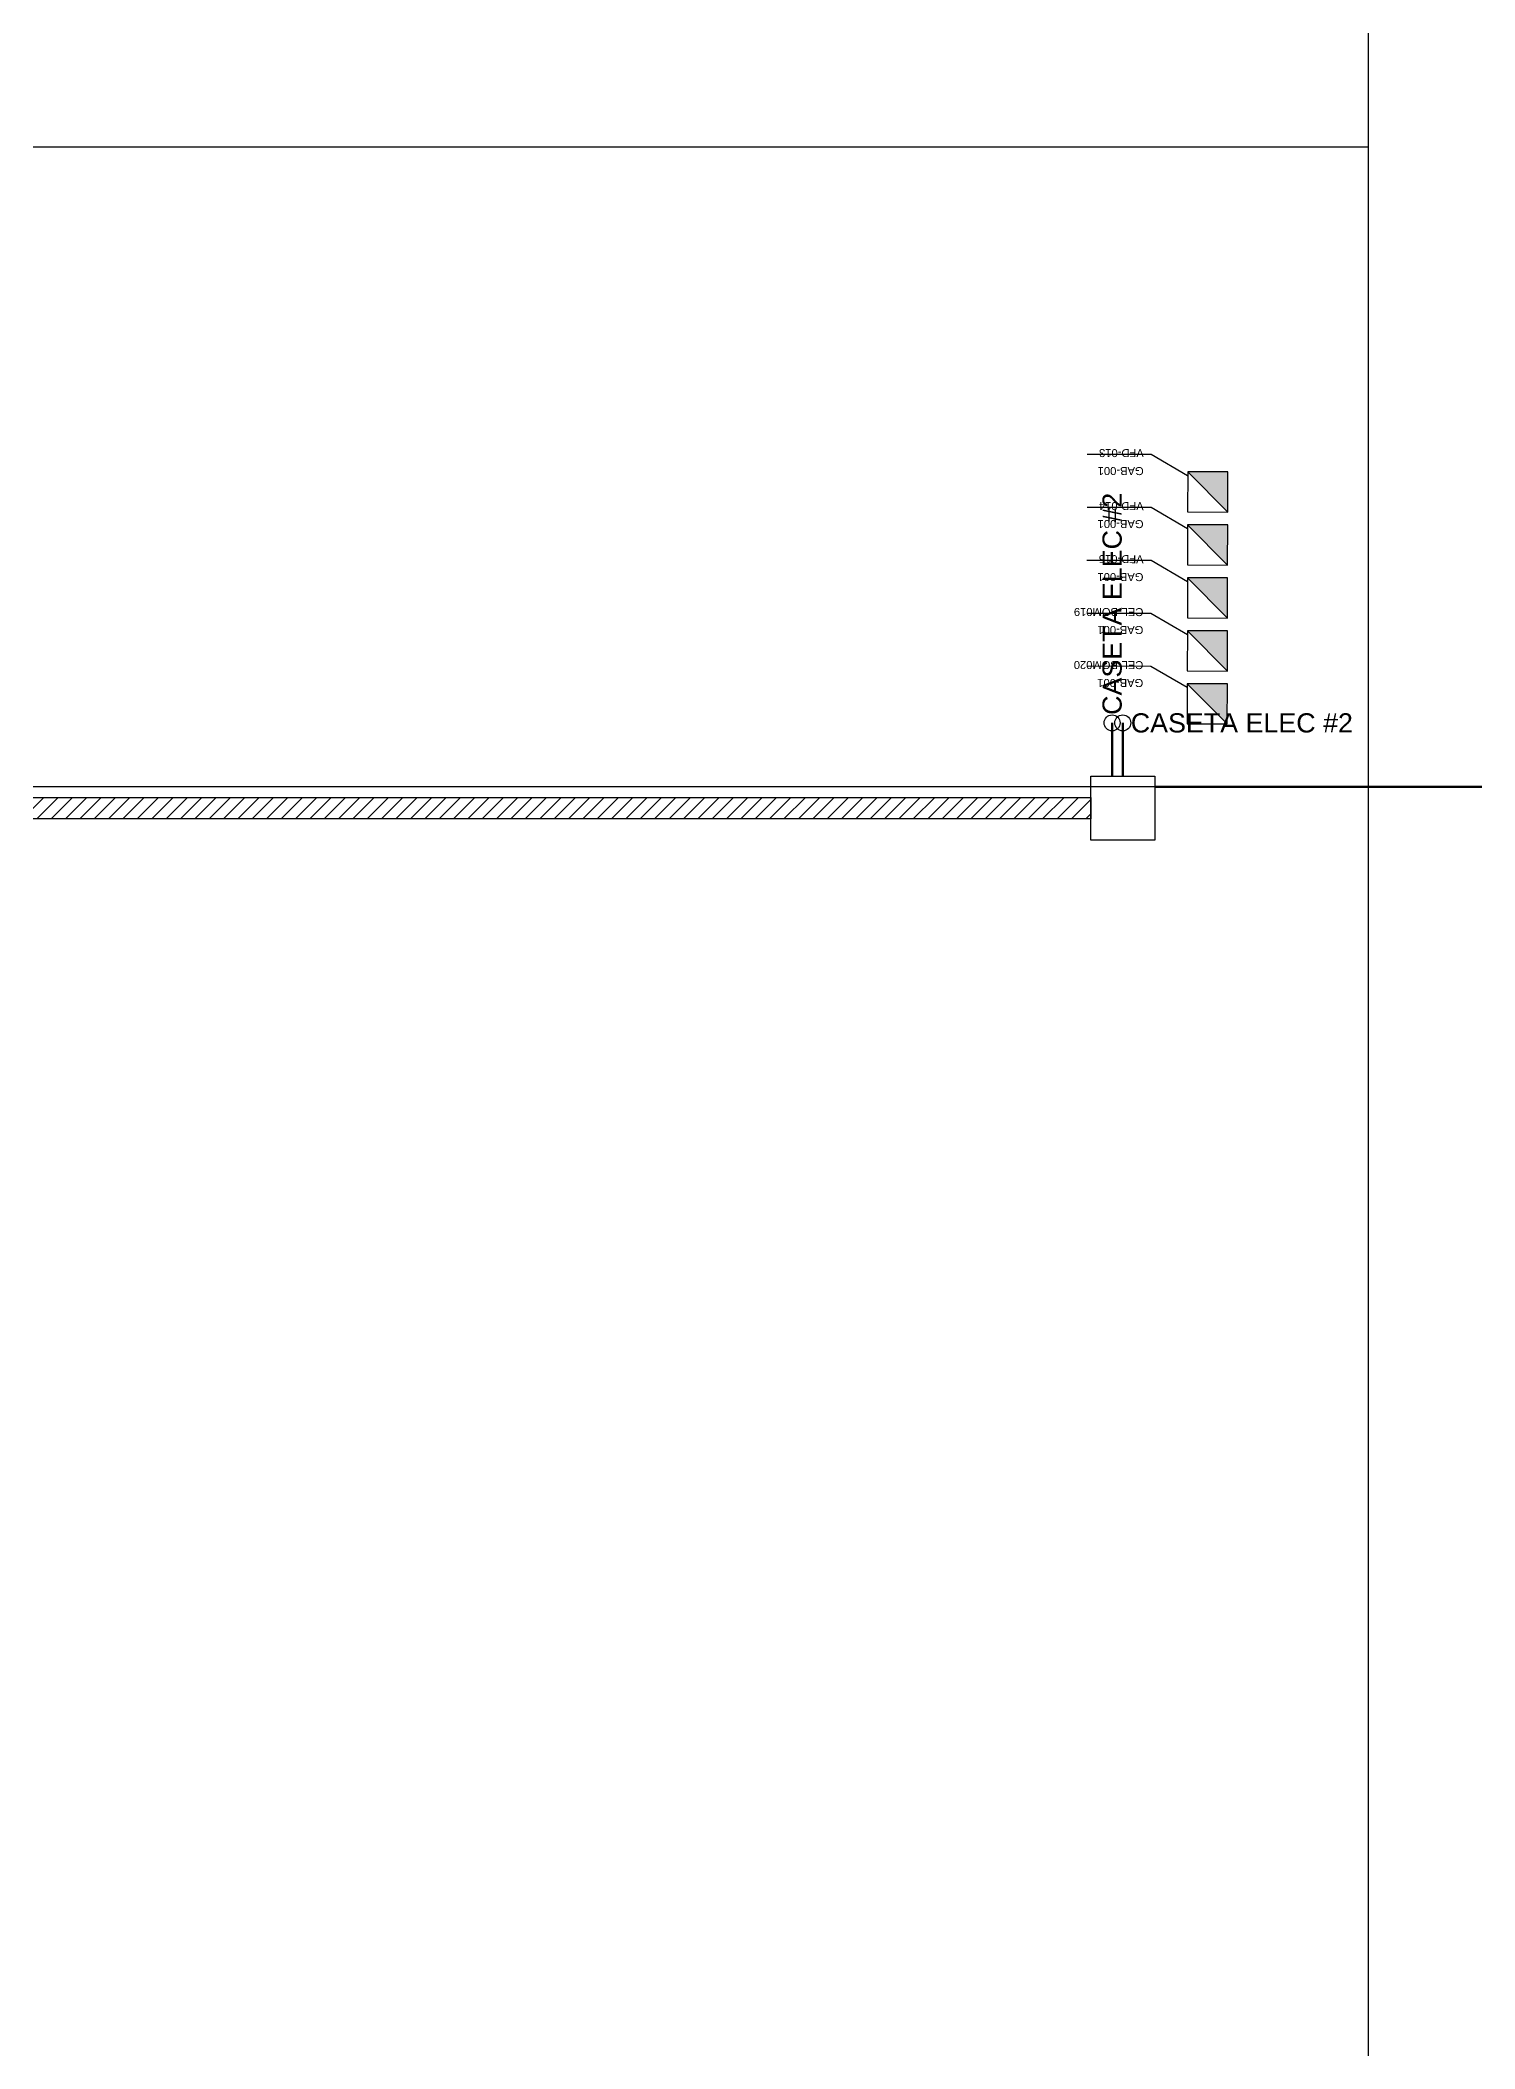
# Model space of a CAD drawing. Header units: metres. Extents: x 0 to 191, y 0 to 87.
# Drawn here: x 96.55 to 110, y 37.17 to 56 of the extents above; entities that cross this region are included whole.
import ezdxf
from ezdxf.enums import TextEntityAlignment as Align

# ---------------------------------------------------------------- set-up
doc = ezdxf.new("R2010")
doc.units = ezdxf.units.M
for name, color, linetype, lineweight, true_color in [('CANALIZACIONES', 178, 'Continuous', 25, 0x000000), ('CANALIZACIONES ... ANALOGAS', 5, 'Continuous', 50, 0x0000ff), ('CANALIZACIONES ... BANCO', 30, 'Continuous', 25, 0xff7f00), ('CANALIZACIONES ... DIGITALES', 1, 'Continuous', 50, 0xff0000), ('INST', 5, 'Continuous', 25, 0x0000ff), ('vistas', 178, 'Continuous', 25, 0x000000)]:
    doc.layers.add(name, color=color, linetype=linetype, lineweight=lineweight, true_color=true_color)
doc.styles.add('textstyle122', font='')
doc.styles.add('textstyle123', font='')
doc.styles.add('textstyle138', font='')
doc.styles.add('textstyle266', font='')
doc.styles.add('textstyle267', font='')
doc.styles.add('textstyle268', font='')
doc.styles.add('textstyle269', font='')
doc.styles.add('textstyle270', font='')
doc.styles.add('textstyle271', font='')
doc.styles.add('textstyle272', font='')
doc.styles.add('textstyle273', font='')
doc.styles.add('textstyle274', font='')
doc.styles.add('textstyle275', font='')
doc.styles.add('textstyle551', font='')
doc.styles.add('textstyle552', font='')
doc.styles.get('textstyle122').set_extended_font_data('Liberation Sans')
doc.styles.get('textstyle123').set_extended_font_data('Liberation Sans')
doc.styles.get('textstyle138').set_extended_font_data('Liberation Sans')
doc.styles.get('textstyle266').set_extended_font_data('Liberation Sans')
doc.styles.get('textstyle267').set_extended_font_data('Liberation Sans')
doc.styles.get('textstyle268').set_extended_font_data('Liberation Sans')
doc.styles.get('textstyle269').set_extended_font_data('Liberation Sans')
doc.styles.get('textstyle270').set_extended_font_data('Liberation Sans')
doc.styles.get('textstyle271').set_extended_font_data('Liberation Sans')
doc.styles.get('textstyle272').set_extended_font_data('Liberation Sans')
doc.styles.get('textstyle273').set_extended_font_data('Liberation Sans')
doc.styles.get('textstyle274').set_extended_font_data('Liberation Sans')
doc.styles.get('textstyle275').set_extended_font_data('Liberation Sans')
doc.styles.get('textstyle551').set_extended_font_data('Liberation Sans')
doc.styles.get('textstyle552').set_extended_font_data('Liberation Sans')

# ---------------------------------------------------------------- blocks, each defined once
blk = doc.blocks.new('disp')
at = {"layer": 'INST', "transparency": 33554687}
blk.add_hatch(color=256, dxfattribs=at).paths.add_polyline_path([(-0.188, -0.188), (0.188, 0.188), (-0.188, 0.188)], flags=0)
at = {"layer": 'INST'}
for p, q in [((0.188, 0.152), (0.53, 0.35)), ((0.53, 0.35), (1.13, 0.35)), ((-0.188, 0.188), (0.188, 0.188)), ((-0.188, -0.188), (-0.188, 0.188)), ((-0.188, -0.188), (0.188, 0.188)), ((0.188, 0.188), (0.188, -0.188)), ((0.188, -0.188), (-0.188, -0.188))]:
    blk.add_line(p, q, dxfattribs=at)
for tag, p, style in [('Tag_inst', (0.6, 0.4), 'textstyle122'), ('Inst_EL', (0.601, 0.232), 'textstyle123')]:
    blk.add_attdef(tag, p, '', height=0.075, dxfattribs=dict(at, style=style))
blk = doc.blocks.new('Pull')
at = {"layer": 'CANALIZACIONES ... BANCO'}
for p, q in [((-0.2, 0.2), (0.2, 0.2)), ((-0.2, -0.2), (-0.2, 0.2)), ((0.2, 0.2), (0.2, -0.2)), ((0.2, -0.2), (-0.2, -0.2))]:
    blk.add_line(p, q, dxfattribs=at)
blk = doc.blocks.new('NODO1')
at = {"layer": 'CANALIZACIONES'}
blk.add_circle((0, 0), 0.05, dxfattribs=at)
at = {"layer": 'CANALIZACIONES', "style": 'textstyle138'}
blk.add_attdef('dest', text='', height=0.12, dxfattribs=at).set_placement((0.05, 0), align=Align.MIDDLE_LEFT)

msp = doc.modelspace()

# ---------------------------------------------------------------- hatches: boundary and pattern name
at = {"layer": 'CANALIZACIONES ... BANCO', "transparency": 33554687}
h = msp.add_hatch(dxfattribs=at)
h.set_pattern_fill('ANSI31', color=256, scale=0.03, style=0, pattern_type=0)
h.paths.add_polyline_path([(106.4, 48.9), (106.4, 48.7), (86.752, 48.7), (86.752, 48.9)], flags=0)

# ---------------------------------------------------------------- linework, layer by layer
at = {"layer": 'CANALIZACIONES ... ANALOGAS'}
msp.add_line((106.7, 49.6), (106.7, 49.1), dxfattribs=at)
at = {"layer": 'CANALIZACIONES ... BANCO'}
for p, q in [((86.752, 48.9), (106.4, 48.9)), ((106.4, 48.9), (106.4, 48.7)), ((107, 48.9), (107, 48.7)), ((106.4, 48.7), (86.752, 48.7))]:
    msp.add_line(p, q, dxfattribs=at)
at = {"layer": 'CANALIZACIONES ... DIGITALES'}
for p, q in [((106.6, 49.6), (106.6, 49.1)), ((107, 49), (115.8, 49))]:
    msp.add_line(p, q, dxfattribs=at)
at = {"layer": 'vistas', "color": 16, "ltscale": 0.0001, "true_color": 0x800000}
for points in [[(69, 79), (109, 79), (109, 49), (69, 49), (69, 79)], [(69, 55), (109, 55), (109, 25), (69, 25), (69, 55)]]:
    msp.add_lwpolyline(points, dxfattribs=at)

# ---------------------------------------------------------------- block references
at = {"layer": 'CANALIZACIONES'}
ref = msp.add_blockref('NODO1', (106.6, 49.6), dxfattribs=dict(at, xscale=1.5, yscale=1.5, rotation=90))
ref.add_attrib('dest', 'CASETA ELEC #2', dxfattribs={"height": 0.18, "rotation": 90, "style": 'textstyle551'}).set_placement((106.6, 49.675), align=Align.MIDDLE_LEFT)
ref = msp.add_blockref('NODO1', (106.7, 49.6), dxfattribs=dict(at, xscale=1.5, yscale=1.5))
ref.add_attrib('dest', 'CASETA ELEC #2', dxfattribs={"height": 0.18, "style": 'textstyle552'}).set_placement((106.775, 49.6), align=Align.MIDDLE_LEFT)
at = {"layer": 'CANALIZACIONES ... BANCO', "xscale": 1.5, "yscale": 1.5}
msp.add_blockref('Pull', (106.7, 48.8), dxfattribs=at)
at = {"layer": 'INST'}
ref = msp.add_blockref('disp', (107.496, 51.765, 3.67), dxfattribs=dict(at, yscale=-1, rotation=179.8934955871075))
ref.add_attrib('Tag_inst', 'VFD-013', (106.897, 52.166, 3.67), dxfattribs={"height": 0.075, "rotation": 179.8935, "style": 'textstyle266'})
ref.add_attrib('Inst_EL', 'GAB-001', (106.896, 51.998, 3.67), dxfattribs={"height": 0.075, "rotation": 179.8935, "style": 'textstyle267'})
ref = msp.add_blockref('disp', (107.495, 51.268, 3.67), dxfattribs=dict(at, yscale=-1, rotation=179.8934955871075))
ref.add_attrib('Tag_inst', 'VFD-014', (106.896, 51.669, 3.67), dxfattribs={"height": 0.075, "rotation": 179.8935, "style": 'textstyle268'})
ref.add_attrib('Inst_EL', 'GAB-001', (106.895, 51.501, 3.67), dxfattribs={"height": 0.075, "rotation": 179.8935, "style": 'textstyle269'})
ref = msp.add_blockref('disp', (107.494, 50.771, 3.67), dxfattribs=dict(at, yscale=-1, rotation=179.8934955871075))
ref.add_attrib('Tag_inst', 'VFD-015', (106.895, 51.172, 3.67), dxfattribs={"height": 0.075, "rotation": 179.8935, "style": 'textstyle270'})
ref.add_attrib('Inst_EL', 'GAB-001', (106.894, 51.004, 3.67), dxfattribs={"height": 0.075, "rotation": 179.8935, "style": 'textstyle271'})
ref = msp.add_blockref('disp', (107.493, 50.274, 3.67), dxfattribs=dict(at, yscale=-1, rotation=179.8934955871075))
ref.add_attrib('Tag_inst', 'CEL-BOM019', (106.894, 50.676, 3.67), dxfattribs={"height": 0.075, "rotation": 179.8935, "style": 'textstyle272'})
ref.add_attrib('Inst_EL', 'GAB-001', (106.893, 50.508, 3.67), dxfattribs={"height": 0.075, "rotation": 179.8935, "style": 'textstyle273'})
ref = msp.add_blockref('disp', (107.492, 49.778, 3.67), dxfattribs=dict(at, yscale=-1, rotation=179.8934955871075))
ref.add_attrib('Tag_inst', 'CEL-BOM020', (106.893, 50.179, 3.67), dxfattribs={"height": 0.075, "rotation": 179.8935, "style": 'textstyle274'})
ref.add_attrib('Inst_EL', 'GAB-001', (106.892, 50.011, 3.67), dxfattribs={"height": 0.075, "rotation": 179.8935, "style": 'textstyle275'})

doc.saveas('drawing.dxf')
